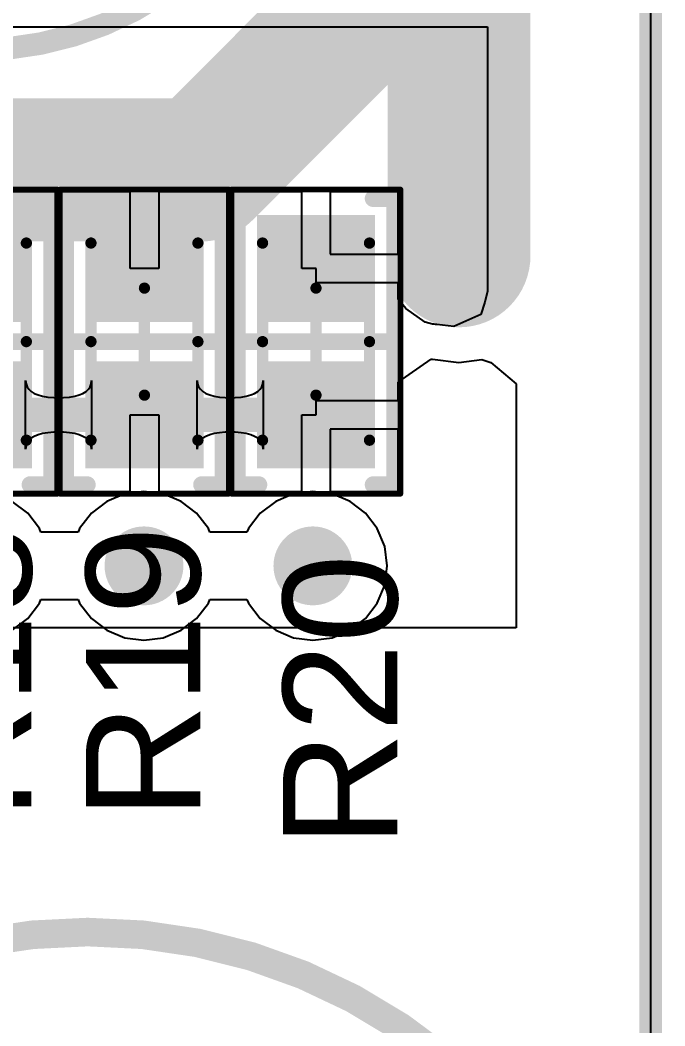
# Model space of a CAD drawing. Header units: inches. Extents: x -0.01 to 3.94, y -0.06 to 4.68.
# Drawn here: x 3.7165 to 3.942, y 0.3609 to 0.7123 of the extents above; entities that cross this region are included whole.
import ezdxf

# ---------------------------------------------------------------- set-up
doc = ezdxf.new("R2010")
doc.units = ezdxf.units.IN
doc.header["$MEASUREMENT"] = 0
for name, color, linetype in [('Board outline', 6, 'Continuous'), ('Bottom Layer', 5, 'Continuous'), ('Bottom Solder', 6, 'Continuous'), ('Int1 -GND)', 16, 'Continuous'), ('Int2 -PWR)', 76, 'Continuous'), ('Multi-Layer', 9, 'Continuous'), ('Pad Holes', 156, 'Continuous'), ('PCBD Notes', 76, 'Continuous'), ('Top 3D Body', 56, 'Continuous'), ('Top Courtyard', 56, 'Continuous'), ('Top Layer', 1, 'Continuous'), ('Top Overlay', 2, 'Continuous'), ('Top Paste', 8, 'Continuous'), ('Top Solder', 216, 'Continuous'), ('Via Holes', 16, 'Continuous')]:
    doc.layers.add(name, color=color, linetype=linetype)
doc.styles.add('Arial', font='', dxfattribs={"height": 0.2})
doc.styles.get('Arial').set_extended_font_data('Arial')

# ---------------------------------------------------------------- blocks, each defined once
blk = doc.blocks.new('RES_0603_1608_421')
at = {"layer": 'Top Layer'}
for points in [[(-0.04232, -0.0187), (-0.04232, 0.0187), (-0.00886, 0.0187), (-0.00886, -0.0187)], [(0.00886, -0.0187), (0.00886, 0.0187), (0.04232, 0.0187), (0.04232, -0.0187)]]:
    blk.add_hatch(color=1, dxfattribs=at).paths.add_polyline_path(points)
at = {"layer": 'Top Paste'}
for points in [[(-0.04232, -0.0187), (-0.04232, 0.0187), (-0.00886, 0.0187), (-0.00886, -0.0187)], [(0.00886, -0.0187), (0.00886, 0.0187), (0.04232, 0.0187), (0.04232, -0.0187)]]:
    blk.add_hatch(color=8, dxfattribs=at).paths.add_polyline_path(points)
at = {"layer": 'Top Solder'}
for points in [[(-0.04429, -0.02067), (-0.04429, 0.02067), (-0.00689, 0.02067), (-0.00689, -0.02067)], [(0.00689, -0.02067), (0.00689, 0.02067), (0.04429, 0.02067), (0.04429, -0.02067)]]:
    blk.add_hatch(color=216, dxfattribs=at).paths.add_polyline_path(points)
at = {"layer": 'Top 3D Body'}
for points in [[(-0.03445, 0.0187, 0.00394, 0.00394, 0), (0.03445, 0.0187, 0.00394, 0.00394, 0)], [(-0.03445, 0.0187, 0.00394, 0.00394, 0), (-0.03445, -0.0187, 0.00394, 0.00394, 0)], [(0.03445, 0.0187, 0.00394, 0.00394, 0), (0.03445, -0.0187, 0.00394, 0.00394, 0)], [(-0.03445, -0.0187, 0.00394, 0.00394, 0), (0.03445, -0.0187, 0.00394, 0.00394, 0)]]:
    blk.add_lwpolyline(points, format="xyseb", dxfattribs=at)
for points in [[(-0.03543, 0.0187, 0.00197, 0.00197, 1), (-0.03346, 0.0187, 0.00197, 0.00197, 1)], [(-0.03543, 0.0187, 0.00197, 0.00197, 1), (-0.03346, 0.0187, 0.00197, 0.00197, 1)], [(0.03346, 0.0187, 0.00197, 0.00197, 1), (0.03543, 0.0187, 0.00197, 0.00197, 1)], [(0.03346, 0.0187, 0.00197, 0.00197, 1), (0.03543, 0.0187, 0.00197, 0.00197, 1)], [(-0.03543, -0.0187, 0.00197, 0.00197, 1), (-0.03346, -0.0187, 0.00197, 0.00197, 1)], [(-0.03543, -0.0187, 0.00197, 0.00197, 1), (-0.03346, -0.0187, 0.00197, 0.00197, 1)], [(0.03346, -0.0187, 0.00197, 0.00197, 1), (0.03543, -0.0187, 0.00197, 0.00197, 1)], [(0.03346, -0.0187, 0.00197, 0.00197, 1), (0.03543, -0.0187, 0.00197, 0.00197, 1)]]:
    blk.add_lwpolyline(points, format="xyseb", close=True, dxfattribs=at)
at = {"layer": 'Top Courtyard'}
for points in [[(-0.05315, 0.02953, 0.00197, 0.00197, 0), (0.05315, 0.02953, 0.00197, 0.00197, 0)], [(-0.05315, 0.02953, 0.00197, 0.00197, 0), (-0.05315, -0.02953, 0.00197, 0.00197, 0)], [(0.05315, 0.02953, 0.00197, 0.00197, 0), (0.05315, -0.02953, 0.00197, 0.00197, 0)], [(0, 0.0187, 0.00394, 0.00394, 0), (0, -0.0187, 0.00394, 0.00394, 0)], [(-0.0187, 0, 0.00394, 0.00394, 0), (0.0187, 0, 0.00394, 0.00394, 0)], [(-0.05315, -0.02953, 0.00197, 0.00197, 0), (0.05315, -0.02953, 0.00197, 0.00197, 0)]]:
    blk.add_lwpolyline(points, format="xyseb", dxfattribs=at)
for points in [[(-0.05364, 0.02953, 0.000984, 0.000984, 1), (-0.05266, 0.02953, 0.000984, 0.000984, 1)], [(-0.05364, 0.02953, 0.000984, 0.000984, 1), (-0.05266, 0.02953, 0.000984, 0.000984, 1)], [(0.05266, 0.02953, 0.000984, 0.000984, 1), (0.05364, 0.02953, 0.000984, 0.000984, 1)], [(0.05266, 0.02953, 0.000984, 0.000984, 1), (0.05364, 0.02953, 0.000984, 0.000984, 1)], [(-0.00098, 0.0187, 0.00197, 0.00197, 1), (0.00098, 0.0187, 0.00197, 0.00197, 1)], [(-0.01969, 0, 0.00197, 0.00197, 1), (-0.01772, 0, 0.00197, 0.00197, 1)], [(0.01772, 0, 0.00197, 0.00197, 1), (0.01968, 0, 0.00197, 0.00197, 1)], [(-0.00098, -0.0187, 0.00197, 0.00197, 1), (0.00098, -0.0187, 0.00197, 0.00197, 1)], [(-0.05364, -0.02953, 0.000984, 0.000984, 1), (-0.05266, -0.02953, 0.000984, 0.000984, 1)], [(-0.05364, -0.02953, 0.000984, 0.000984, 1), (-0.05266, -0.02953, 0.000984, 0.000984, 1)], [(0.05266, -0.02953, 0.000984, 0.000984, 1), (0.05364, -0.02953, 0.000984, 0.000984, 1)], [(0.05266, -0.02953, 0.000984, 0.000984, 1), (0.05364, -0.02953, 0.000984, 0.000984, 1)]]:
    blk.add_lwpolyline(points, format="xyseb", close=True, dxfattribs=at)
at = {"layer": 'Top Overlay'}
for points in [[(-0.05, 0.02756, 0.00591, 0.00591, 0), (0.05, 0.02756, 0.00591, 0.00591, 0)], [(-0.05, 0.02756, 0.00591, 0.00591, 0), (-0.05, 0.02, 0.00591, 0.00591, 0)], [(0, 0.02756, 0.00591, 0.00591, 0), (0, -0.02756, 0.00591, 0.00591, 0)], [(0.05, 0.02756, 0.00591, 0.00591, 0), (0.05, 0.02, 0.00591, 0.00591, 0)], [(-0.05, -0.02, 0.00591, 0.00591, 0), (-0.05, -0.02756, 0.00591, 0.00591, 0)], [(0.05, -0.02, 0.00591, 0.00591, 0), (0.05, -0.02756, 0.00591, 0.00591, 0)], [(-0.05, -0.02756, 0.00591, 0.00591, 0), (0.05, -0.02756, 0.00591, 0.00591, 0)]]:
    blk.add_lwpolyline(points, format="xyseb", dxfattribs=at)
for points in [[(-0.05148, 0.02756, 0.00295, 0.00295, 1), (-0.04852, 0.02756, 0.00295, 0.00295, 1)], [(-0.05148, 0.02756, 0.00295, 0.00295, 1), (-0.04852, 0.02756, 0.00295, 0.00295, 1)], [(-0.00148, 0.02756, 0.00295, 0.00295, 1), (0.00148, 0.02756, 0.00295, 0.00295, 1)], [(0.04852, 0.02756, 0.00295, 0.00295, 1), (0.05148, 0.02756, 0.00295, 0.00295, 1)], [(0.04852, 0.02756, 0.00295, 0.00295, 1), (0.05148, 0.02756, 0.00295, 0.00295, 1)], [(-0.05148, 0.02, 0.00295, 0.00295, 1), (-0.04852, 0.02, 0.00295, 0.00295, 1)], [(0.04852, 0.02, 0.00295, 0.00295, 1), (0.05148, 0.02, 0.00295, 0.00295, 1)], [(-0.05148, -0.02, 0.00295, 0.00295, 1), (-0.04852, -0.02, 0.00295, 0.00295, 1)], [(0.04852, -0.02, 0.00295, 0.00295, 1), (0.05148, -0.02, 0.00295, 0.00295, 1)], [(-0.05148, -0.02756, 0.00295, 0.00295, 1), (-0.04852, -0.02756, 0.00295, 0.00295, 1)], [(-0.05148, -0.02756, 0.00295, 0.00295, 1), (-0.04852, -0.02756, 0.00295, 0.00295, 1)], [(-0.00148, -0.02756, 0.00295, 0.00295, 1), (0.00148, -0.02756, 0.00295, 0.00295, 1)], [(0.04852, -0.02756, 0.00295, 0.00295, 1), (0.05148, -0.02756, 0.00295, 0.00295, 1)], [(0.04852, -0.02756, 0.00295, 0.00295, 1), (0.05148, -0.02756, 0.00295, 0.00295, 1)]]:
    blk.add_lwpolyline(points, format="xyseb", close=True, dxfattribs=at)
blk = doc.blocks.new('RES_0603_1608_422')
at = {"layer": 'Top Layer'}
for points in [[(-0.04232, -0.0187), (-0.04232, 0.0187), (-0.00886, 0.0187), (-0.00886, -0.0187)], [(0.00886, -0.0187), (0.00886, 0.0187), (0.04232, 0.0187), (0.04232, -0.0187)]]:
    blk.add_hatch(color=1, dxfattribs=at).paths.add_polyline_path(points)
at = {"layer": 'Top Paste'}
for points in [[(-0.04232, -0.0187), (-0.04232, 0.0187), (-0.00886, 0.0187), (-0.00886, -0.0187)], [(0.00886, -0.0187), (0.00886, 0.0187), (0.04232, 0.0187), (0.04232, -0.0187)]]:
    blk.add_hatch(color=8, dxfattribs=at).paths.add_polyline_path(points)
at = {"layer": 'Top Solder'}
for points in [[(-0.04429, -0.02067), (-0.04429, 0.02067), (-0.00689, 0.02067), (-0.00689, -0.02067)], [(0.00689, -0.02067), (0.00689, 0.02067), (0.04429, 0.02067), (0.04429, -0.02067)]]:
    blk.add_hatch(color=216, dxfattribs=at).paths.add_polyline_path(points)
at = {"layer": 'Top 3D Body'}
for points in [[(-0.03445, 0.0187, 0.00394, 0.00394, 0), (0.03445, 0.0187, 0.00394, 0.00394, 0)], [(-0.03445, 0.0187, 0.00394, 0.00394, 0), (-0.03445, -0.0187, 0.00394, 0.00394, 0)], [(0.03445, 0.0187, 0.00394, 0.00394, 0), (0.03445, -0.0187, 0.00394, 0.00394, 0)], [(-0.03445, -0.0187, 0.00394, 0.00394, 0), (0.03445, -0.0187, 0.00394, 0.00394, 0)]]:
    blk.add_lwpolyline(points, format="xyseb", dxfattribs=at)
for points in [[(-0.03543, 0.0187, 0.00197, 0.00197, 1), (-0.03346, 0.0187, 0.00197, 0.00197, 1)], [(-0.03543, 0.0187, 0.00197, 0.00197, 1), (-0.03346, 0.0187, 0.00197, 0.00197, 1)], [(0.03346, 0.0187, 0.00197, 0.00197, 1), (0.03543, 0.0187, 0.00197, 0.00197, 1)], [(0.03346, 0.0187, 0.00197, 0.00197, 1), (0.03543, 0.0187, 0.00197, 0.00197, 1)], [(-0.03543, -0.0187, 0.00197, 0.00197, 1), (-0.03346, -0.0187, 0.00197, 0.00197, 1)], [(-0.03543, -0.0187, 0.00197, 0.00197, 1), (-0.03346, -0.0187, 0.00197, 0.00197, 1)], [(0.03346, -0.0187, 0.00197, 0.00197, 1), (0.03543, -0.0187, 0.00197, 0.00197, 1)], [(0.03346, -0.0187, 0.00197, 0.00197, 1), (0.03543, -0.0187, 0.00197, 0.00197, 1)]]:
    blk.add_lwpolyline(points, format="xyseb", close=True, dxfattribs=at)
at = {"layer": 'Top Courtyard'}
for points in [[(-0.05315, 0.02953, 0.00197, 0.00197, 0), (0.05315, 0.02953, 0.00197, 0.00197, 0)], [(-0.05315, 0.02953, 0.00197, 0.00197, 0), (-0.05315, -0.02953, 0.00197, 0.00197, 0)], [(0.05315, 0.02953, 0.00197, 0.00197, 0), (0.05315, -0.02953, 0.00197, 0.00197, 0)], [(0, 0.0187, 0.00394, 0.00394, 0), (0, -0.0187, 0.00394, 0.00394, 0)], [(-0.0187, 0, 0.00394, 0.00394, 0), (0.0187, 0, 0.00394, 0.00394, 0)], [(-0.05315, -0.02953, 0.00197, 0.00197, 0), (0.05315, -0.02953, 0.00197, 0.00197, 0)]]:
    blk.add_lwpolyline(points, format="xyseb", dxfattribs=at)
for points in [[(-0.05364, 0.02953, 0.000984, 0.000984, 1), (-0.05266, 0.02953, 0.000984, 0.000984, 1)], [(-0.05364, 0.02953, 0.000984, 0.000984, 1), (-0.05266, 0.02953, 0.000984, 0.000984, 1)], [(0.05266, 0.02953, 0.000984, 0.000984, 1), (0.05364, 0.02953, 0.000984, 0.000984, 1)], [(0.05266, 0.02953, 0.000984, 0.000984, 1), (0.05364, 0.02953, 0.000984, 0.000984, 1)], [(-0.00098, 0.0187, 0.00197, 0.00197, 1), (0.00098, 0.0187, 0.00197, 0.00197, 1)], [(-0.01969, 0, 0.00197, 0.00197, 1), (-0.01772, 0, 0.00197, 0.00197, 1)], [(0.01772, 0, 0.00197, 0.00197, 1), (0.01968, 0, 0.00197, 0.00197, 1)], [(-0.00098, -0.0187, 0.00197, 0.00197, 1), (0.00098, -0.0187, 0.00197, 0.00197, 1)], [(-0.05364, -0.02953, 0.000984, 0.000984, 1), (-0.05266, -0.02953, 0.000984, 0.000984, 1)], [(-0.05364, -0.02953, 0.000984, 0.000984, 1), (-0.05266, -0.02953, 0.000984, 0.000984, 1)], [(0.05266, -0.02953, 0.000984, 0.000984, 1), (0.05364, -0.02953, 0.000984, 0.000984, 1)], [(0.05266, -0.02953, 0.000984, 0.000984, 1), (0.05364, -0.02953, 0.000984, 0.000984, 1)]]:
    blk.add_lwpolyline(points, format="xyseb", close=True, dxfattribs=at)
at = {"layer": 'Top Overlay'}
for points in [[(-0.05, 0.02756, 0.00591, 0.00591, 0), (0.05, 0.02756, 0.00591, 0.00591, 0)], [(-0.05, 0.02756, 0.00591, 0.00591, 0), (-0.05, 0.02, 0.00591, 0.00591, 0)], [(0, 0.02756, 0.00591, 0.00591, 0), (0, -0.02756, 0.00591, 0.00591, 0)], [(0.05, 0.02756, 0.00591, 0.00591, 0), (0.05, 0.02, 0.00591, 0.00591, 0)], [(-0.05, -0.02, 0.00591, 0.00591, 0), (-0.05, -0.02756, 0.00591, 0.00591, 0)], [(0.05, -0.02, 0.00591, 0.00591, 0), (0.05, -0.02756, 0.00591, 0.00591, 0)], [(-0.05, -0.02756, 0.00591, 0.00591, 0), (0.05, -0.02756, 0.00591, 0.00591, 0)]]:
    blk.add_lwpolyline(points, format="xyseb", dxfattribs=at)
for points in [[(-0.05148, 0.02756, 0.00295, 0.00295, 1), (-0.04852, 0.02756, 0.00295, 0.00295, 1)], [(-0.05148, 0.02756, 0.00295, 0.00295, 1), (-0.04852, 0.02756, 0.00295, 0.00295, 1)], [(-0.00148, 0.02756, 0.00295, 0.00295, 1), (0.00148, 0.02756, 0.00295, 0.00295, 1)], [(0.04852, 0.02756, 0.00295, 0.00295, 1), (0.05148, 0.02756, 0.00295, 0.00295, 1)], [(0.04852, 0.02756, 0.00295, 0.00295, 1), (0.05148, 0.02756, 0.00295, 0.00295, 1)], [(-0.05148, 0.02, 0.00295, 0.00295, 1), (-0.04852, 0.02, 0.00295, 0.00295, 1)], [(0.04852, 0.02, 0.00295, 0.00295, 1), (0.05148, 0.02, 0.00295, 0.00295, 1)], [(-0.05148, -0.02, 0.00295, 0.00295, 1), (-0.04852, -0.02, 0.00295, 0.00295, 1)], [(0.04852, -0.02, 0.00295, 0.00295, 1), (0.05148, -0.02, 0.00295, 0.00295, 1)], [(-0.05148, -0.02756, 0.00295, 0.00295, 1), (-0.04852, -0.02756, 0.00295, 0.00295, 1)], [(-0.05148, -0.02756, 0.00295, 0.00295, 1), (-0.04852, -0.02756, 0.00295, 0.00295, 1)], [(-0.00148, -0.02756, 0.00295, 0.00295, 1), (0.00148, -0.02756, 0.00295, 0.00295, 1)], [(0.04852, -0.02756, 0.00295, 0.00295, 1), (0.05148, -0.02756, 0.00295, 0.00295, 1)], [(0.04852, -0.02756, 0.00295, 0.00295, 1), (0.05148, -0.02756, 0.00295, 0.00295, 1)]]:
    blk.add_lwpolyline(points, format="xyseb", close=True, dxfattribs=at)
blk = doc.blocks.new('RES_0603_1608_423')
at = {"layer": 'Top Layer'}
for points in [[(-0.04232, -0.0187), (-0.04232, 0.0187), (-0.00886, 0.0187), (-0.00886, -0.0187)], [(0.00886, -0.0187), (0.00886, 0.0187), (0.04232, 0.0187), (0.04232, -0.0187)]]:
    blk.add_hatch(color=1, dxfattribs=at).paths.add_polyline_path(points)
at = {"layer": 'Top Paste'}
for points in [[(-0.04232, -0.0187), (-0.04232, 0.0187), (-0.00886, 0.0187), (-0.00886, -0.0187)], [(0.00886, -0.0187), (0.00886, 0.0187), (0.04232, 0.0187), (0.04232, -0.0187)]]:
    blk.add_hatch(color=8, dxfattribs=at).paths.add_polyline_path(points)
at = {"layer": 'Top Solder'}
for points in [[(-0.04429, -0.02067), (-0.04429, 0.02067), (-0.00689, 0.02067), (-0.00689, -0.02067)], [(0.00689, -0.02067), (0.00689, 0.02067), (0.04429, 0.02067), (0.04429, -0.02067)]]:
    blk.add_hatch(color=216, dxfattribs=at).paths.add_polyline_path(points)
at = {"layer": 'Top 3D Body'}
for points in [[(-0.03445, 0.0187, 0.00394, 0.00394, 0), (0.03445, 0.0187, 0.00394, 0.00394, 0)], [(-0.03445, 0.0187, 0.00394, 0.00394, 0), (-0.03445, -0.0187, 0.00394, 0.00394, 0)], [(0.03445, 0.0187, 0.00394, 0.00394, 0), (0.03445, -0.0187, 0.00394, 0.00394, 0)], [(-0.03445, -0.0187, 0.00394, 0.00394, 0), (0.03445, -0.0187, 0.00394, 0.00394, 0)]]:
    blk.add_lwpolyline(points, format="xyseb", dxfattribs=at)
for points in [[(-0.03543, 0.0187, 0.00197, 0.00197, 1), (-0.03346, 0.0187, 0.00197, 0.00197, 1)], [(-0.03543, 0.0187, 0.00197, 0.00197, 1), (-0.03346, 0.0187, 0.00197, 0.00197, 1)], [(0.03346, 0.0187, 0.00197, 0.00197, 1), (0.03543, 0.0187, 0.00197, 0.00197, 1)], [(0.03346, 0.0187, 0.00197, 0.00197, 1), (0.03543, 0.0187, 0.00197, 0.00197, 1)], [(-0.03543, -0.0187, 0.00197, 0.00197, 1), (-0.03346, -0.0187, 0.00197, 0.00197, 1)], [(-0.03543, -0.0187, 0.00197, 0.00197, 1), (-0.03346, -0.0187, 0.00197, 0.00197, 1)], [(0.03346, -0.0187, 0.00197, 0.00197, 1), (0.03543, -0.0187, 0.00197, 0.00197, 1)], [(0.03346, -0.0187, 0.00197, 0.00197, 1), (0.03543, -0.0187, 0.00197, 0.00197, 1)]]:
    blk.add_lwpolyline(points, format="xyseb", close=True, dxfattribs=at)
at = {"layer": 'Top Courtyard'}
for points in [[(-0.05315, 0.02953, 0.00197, 0.00197, 0), (0.05315, 0.02953, 0.00197, 0.00197, 0)], [(-0.05315, 0.02953, 0.00197, 0.00197, 0), (-0.05315, -0.02953, 0.00197, 0.00197, 0)], [(0.05315, 0.02953, 0.00197, 0.00197, 0), (0.05315, -0.02953, 0.00197, 0.00197, 0)], [(0, 0.0187, 0.00394, 0.00394, 0), (0, -0.0187, 0.00394, 0.00394, 0)], [(-0.0187, 0, 0.00394, 0.00394, 0), (0.0187, 0, 0.00394, 0.00394, 0)], [(-0.05315, -0.02953, 0.00197, 0.00197, 0), (0.05315, -0.02953, 0.00197, 0.00197, 0)]]:
    blk.add_lwpolyline(points, format="xyseb", dxfattribs=at)
for points in [[(-0.05364, 0.02953, 0.000984, 0.000984, 1), (-0.05266, 0.02953, 0.000984, 0.000984, 1)], [(-0.05364, 0.02953, 0.000984, 0.000984, 1), (-0.05266, 0.02953, 0.000984, 0.000984, 1)], [(0.05266, 0.02953, 0.000984, 0.000984, 1), (0.05364, 0.02953, 0.000984, 0.000984, 1)], [(0.05266, 0.02953, 0.000984, 0.000984, 1), (0.05364, 0.02953, 0.000984, 0.000984, 1)], [(-0.00098, 0.0187, 0.00197, 0.00197, 1), (0.00098, 0.0187, 0.00197, 0.00197, 1)], [(-0.01969, 0, 0.00197, 0.00197, 1), (-0.01772, 0, 0.00197, 0.00197, 1)], [(0.01772, 0, 0.00197, 0.00197, 1), (0.01968, 0, 0.00197, 0.00197, 1)], [(-0.00098, -0.0187, 0.00197, 0.00197, 1), (0.00098, -0.0187, 0.00197, 0.00197, 1)], [(-0.05364, -0.02953, 0.000984, 0.000984, 1), (-0.05266, -0.02953, 0.000984, 0.000984, 1)], [(-0.05364, -0.02953, 0.000984, 0.000984, 1), (-0.05266, -0.02953, 0.000984, 0.000984, 1)], [(0.05266, -0.02953, 0.000984, 0.000984, 1), (0.05364, -0.02953, 0.000984, 0.000984, 1)], [(0.05266, -0.02953, 0.000984, 0.000984, 1), (0.05364, -0.02953, 0.000984, 0.000984, 1)]]:
    blk.add_lwpolyline(points, format="xyseb", close=True, dxfattribs=at)
at = {"layer": 'Top Overlay'}
for points in [[(-0.05, 0.02756, 0.00591, 0.00591, 0), (0.05, 0.02756, 0.00591, 0.00591, 0)], [(-0.05, 0.02756, 0.00591, 0.00591, 0), (-0.05, 0.02, 0.00591, 0.00591, 0)], [(0, 0.02756, 0.00591, 0.00591, 0), (0, -0.02756, 0.00591, 0.00591, 0)], [(0.05, 0.02756, 0.00591, 0.00591, 0), (0.05, 0.02, 0.00591, 0.00591, 0)], [(-0.05, -0.02, 0.00591, 0.00591, 0), (-0.05, -0.02756, 0.00591, 0.00591, 0)], [(0.05, -0.02, 0.00591, 0.00591, 0), (0.05, -0.02756, 0.00591, 0.00591, 0)], [(-0.05, -0.02756, 0.00591, 0.00591, 0), (0.05, -0.02756, 0.00591, 0.00591, 0)]]:
    blk.add_lwpolyline(points, format="xyseb", dxfattribs=at)
for points in [[(-0.05148, 0.02756, 0.00295, 0.00295, 1), (-0.04852, 0.02756, 0.00295, 0.00295, 1)], [(-0.05148, 0.02756, 0.00295, 0.00295, 1), (-0.04852, 0.02756, 0.00295, 0.00295, 1)], [(-0.00148, 0.02756, 0.00295, 0.00295, 1), (0.00148, 0.02756, 0.00295, 0.00295, 1)], [(0.04852, 0.02756, 0.00295, 0.00295, 1), (0.05148, 0.02756, 0.00295, 0.00295, 1)], [(0.04852, 0.02756, 0.00295, 0.00295, 1), (0.05148, 0.02756, 0.00295, 0.00295, 1)], [(-0.05148, 0.02, 0.00295, 0.00295, 1), (-0.04852, 0.02, 0.00295, 0.00295, 1)], [(0.04852, 0.02, 0.00295, 0.00295, 1), (0.05148, 0.02, 0.00295, 0.00295, 1)], [(-0.05148, -0.02, 0.00295, 0.00295, 1), (-0.04852, -0.02, 0.00295, 0.00295, 1)], [(0.04852, -0.02, 0.00295, 0.00295, 1), (0.05148, -0.02, 0.00295, 0.00295, 1)], [(-0.05148, -0.02756, 0.00295, 0.00295, 1), (-0.04852, -0.02756, 0.00295, 0.00295, 1)], [(-0.05148, -0.02756, 0.00295, 0.00295, 1), (-0.04852, -0.02756, 0.00295, 0.00295, 1)], [(-0.00148, -0.02756, 0.00295, 0.00295, 1), (0.00148, -0.02756, 0.00295, 0.00295, 1)], [(0.04852, -0.02756, 0.00295, 0.00295, 1), (0.05148, -0.02756, 0.00295, 0.00295, 1)], [(0.04852, -0.02756, 0.00295, 0.00295, 1), (0.05148, -0.02756, 0.00295, 0.00295, 1)]]:
    blk.add_lwpolyline(points, format="xyseb", close=True, dxfattribs=at)
blk = doc.blocks.new('FIDUCIAL_IPC_7351A_566')
at = {"layer": 'PCBD Notes'}
blk.add_lwpolyline([(0.19685, 0, 0.01, 0.01, 1), (-0.19685, 0, 0.01, 0.01, 1)], format="xyseb", close=True, dxfattribs=at)
blk = doc.blocks.new('3924B366_8672_45E9_B0BE_62DACC24E783_627')
at = {"layer": 'Bottom Layer'}
blk.add_hatch(color=5, dxfattribs=at).paths.add_polyline_path([(-0.03346, 0.03346), (0.03346, 0.03346), (0.03346, -0.03346), (-0.03346, -0.03346)])
h = blk.add_hatch(color=5, dxfattribs=at)
edge = h.paths.add_edge_path()
edge.add_arc((0.09843, 0), 0.03346, 0, 360)
at = {"layer": 'Bottom Solder'}
blk.add_hatch(color=6, dxfattribs=at).paths.add_polyline_path([(-0.03543, 0.03543), (0.03543, 0.03543), (0.03543, -0.03543), (-0.03543, -0.03543)])
h = blk.add_hatch(color=6, dxfattribs=at)
edge = h.paths.add_edge_path()
edge.add_arc((0.09843, 0), 0.03543, 0, 360)
at = {"layer": 'Int1 -GND)'}
blk.add_hatch(color=7, dxfattribs=at).paths.add_polyline_path([(-0.03346, 0.03346), (0.03346, 0.03346), (0.03346, -0.03346), (-0.03346, -0.03346)])
h = blk.add_hatch(color=7, dxfattribs=at)
edge = h.paths.add_edge_path()
edge.add_arc((0.09843, 0), 0.03346, 0, 360)
at = {"layer": 'Int2 -PWR)'}
blk.add_hatch(color=7, dxfattribs=at).paths.add_polyline_path([(-0.03346, 0.03346), (0.03346, 0.03346), (0.03346, -0.03346), (-0.03346, -0.03346)])
h = blk.add_hatch(color=7, dxfattribs=at)
edge = h.paths.add_edge_path()
edge.add_arc((0.09843, 0), 0.03346, 0, 360)
at = {"layer": 'Multi-Layer'}
blk.add_hatch(color=9, dxfattribs=at).paths.add_polyline_path([(-0.03346, 0.03346), (0.03346, 0.03346), (0.03346, -0.03346), (-0.03346, -0.03346)])
h = blk.add_hatch(color=9, dxfattribs=at)
edge = h.paths.add_edge_path()
edge.add_arc((0.09843, 0), 0.03346, 0, 360)
at = {"layer": 'Pad Holes'}
h = blk.add_hatch(color=7, dxfattribs=at)
edge = h.paths.add_edge_path()
edge.add_arc((0, 0), 0.01673, 0, 360)
h = blk.add_hatch(color=7, dxfattribs=at)
edge = h.paths.add_edge_path()
edge.add_arc((0.09843, 0), 0.01673, 0, 360)
at = {"layer": 'Top Layer'}
blk.add_hatch(color=1, dxfattribs=at).paths.add_polyline_path([(-0.03346, 0.03346), (0.03346, 0.03346), (0.03346, -0.03346), (-0.03346, -0.03346)])
h = blk.add_hatch(color=1, dxfattribs=at)
edge = h.paths.add_edge_path()
edge.add_arc((0.09843, 0), 0.03346, 0, 360)
at = {"layer": 'Top Solder'}
blk.add_hatch(color=216, dxfattribs=at).paths.add_polyline_path([(-0.03543, 0.03543), (0.03543, 0.03543), (0.03543, -0.03543), (-0.03543, -0.03543)])
h = blk.add_hatch(color=216, dxfattribs=at)
edge = h.paths.add_edge_path()
edge.add_arc((0.09843, 0), 0.03543, 0, 360)
at = {"layer": 'Top Overlay'}
for points in [[(0.16732, 0, 0.00787, 0.00787, 1), (-0.0689, 0, 0.00787, 0.00787, 1)], [(-0.10531, 0.02, 0.00394, 0.00394, 1), (-0.10138, 0.02, 0.00394, 0.00394, 1)], [(-0.12531, 0, 0.00394, 0.00394, 1), (-0.12138, 0, 0.00394, 0.00394, 1)], [(-0.08531, 0, 0.00394, 0.00394, 1), (-0.08138, 0, 0.00394, 0.00394, 1)], [(-0.07087, 0, 0.00394, 0.00394, 1), (-0.06693, 0, 0.00394, 0.00394, 1)], [(0.16535, 0, 0.00394, 0.00394, 1), (0.16929, 0, 0.00394, 0.00394, 1)], [(-0.10531, -0.02, 0.00394, 0.00394, 1), (-0.10138, -0.02, 0.00394, 0.00394, 1)]]:
    blk.add_lwpolyline(points, format="xyseb", close=True, dxfattribs=at)
for points in [[(-0.10335, -0.02, 0.00787, 0.00787, 0), (-0.10335, 0.02, 0.00787, 0.00787, 0)], [(-0.12335, 0, 0.00787, 0.00787, 0), (-0.08335, 0, 0.00787, 0.00787, 0)]]:
    blk.add_lwpolyline(points, format="xyseb", dxfattribs=at)

msp = doc.modelspace()

# ---------------------------------------------------------------- hatches: boundary and pattern name
at = {"layer": 'Bottom Layer'}
h = msp.add_hatch(color=5, dxfattribs=at)
edge = h.paths.add_edge_path()
edge.add_arc((3.75984, 0.52165), 0.01378, 0, 360)
h = msp.add_hatch(color=5, dxfattribs=at)
edge = h.paths.add_edge_path()
edge.add_arc((3.8189, 0.52165), 0.01378, 0, 360)
at = {"layer": 'Int1 -GND)'}
h = msp.add_hatch(color=7, dxfattribs=at)
edge = h.paths.add_edge_path()
edge.add_arc((3.75984, 0.52165), 0.01378, 0, 360)
h = msp.add_hatch(color=7, dxfattribs=at)
edge = h.paths.add_edge_path()
edge.add_arc((3.8189, 0.52165), 0.01378, 0, 360)
at = {"layer": 'Int2 -PWR)'}
h = msp.add_hatch(color=7, dxfattribs=at)
edge = h.paths.add_edge_path()
edge.add_arc((3.75984, 0.52165), 0.01378, 0, 360)
h = msp.add_hatch(color=7, dxfattribs=at)
edge = h.paths.add_edge_path()
edge.add_arc((3.8189, 0.52165), 0.01378, 0, 360)
at = {"layer": 'Top Layer'}
h = msp.add_hatch(color=1, dxfattribs=at)
edge = h.paths.add_edge_path()
edge.add_arc((3.75984, 0.52165), 0.01378, 0, 360)
h = msp.add_hatch(color=1, dxfattribs=at)
edge = h.paths.add_edge_path()
edge.add_arc((3.8189, 0.52165), 0.01378, 0, 360)
at = {"layer": 'Via Holes'}
h = msp.add_hatch(color=7, dxfattribs=at)
edge = h.paths.add_edge_path()
edge.add_arc((3.75984, 0.52165), 0.00689, 0, 360)
h = msp.add_hatch(color=7, dxfattribs=at)
edge = h.paths.add_edge_path()
edge.add_arc((3.8189, 0.52165), 0.00689, 0, 360)

# ---------------------------------------------------------------- linework, layer by layer
at = {"layer": 'Board outline'}
msp.add_lwpolyline([(3.93701, 0, 0.00787, 0.00787, 0), (3.93701, 4.62598, 0.00787, 0.00787, 0)], format="xyseb", dxfattribs=at)
at = {"layer": 'Bottom Layer'}
for points in [[(3.78, 0.66, 0.05, 0.05, 0), (3.87, 0.75, 0.05, 0.05, 0)], [(3.34, 0.66, 0.05, 0.05, 0), (3.78, 0.66, 0.05, 0.05, 0)]]:
    msp.add_lwpolyline(points, format="xyseb", dxfattribs=at)
msp.add_lwpolyline([(3.7675, 0.66, 0.025, 0.025, 1), (3.7925, 0.66, 0.025, 0.025, 1)], format="xyseb", close=True, dxfattribs=at)
msp.add_lwpolyline([(3.7675, 0.66, 0.025, 0.025, 1), (3.7925, 0.66, 0.025, 0.025, 1)], format="xyseb", close=True, dxfattribs=at)
at = {"layer": 'Int1 -GND)'}
msp.add_line((3.93701, 4.62598), (3.93701, 0), dxfattribs=at)
at = {"layer": 'Int2 -PWR)'}
for p, q in [((3.93701, 4.62598), (3.93701, 0)), ((3.75311, 0.54677), (3.74684, 0.54417)), ((3.75984, 0.54766), (3.75311, 0.54677)), ((3.76657, 0.54677), (3.75984, 0.54766)), ((3.77284, 0.54417), (3.76657, 0.54677)), ((3.81217, 0.54677), (3.8059, 0.54417)), ((3.8189, 0.54766), (3.81217, 0.54677)), ((3.82563, 0.54677), (3.8189, 0.54766)), ((3.8319, 0.54417), (3.82563, 0.54677)), ((3.71917, 0.54004), (3.71379, 0.54417)), ((3.74684, 0.54417), (3.74146, 0.54004)), ((3.77823, 0.54004), (3.77284, 0.54417)), ((3.8059, 0.54417), (3.80051, 0.54004)), ((3.83728, 0.54004), (3.8319, 0.54417)), ((3.72331, 0.53465), (3.71917, 0.54004)), ((3.74146, 0.54004), (3.73732, 0.53465)), ((3.78236, 0.53465), (3.77823, 0.54004)), ((3.80051, 0.54004), (3.79638, 0.53465)), ((3.84142, 0.53465), (3.83728, 0.54004)), ((3.72382, 0.53341), (3.72331, 0.53465)), ((3.73732, 0.53465), (3.73681, 0.53341)), ((3.78288, 0.53341), (3.78236, 0.53465)), ((3.79638, 0.53465), (3.79586, 0.53341)), ((3.84401, 0.52838), (3.84142, 0.53465)), ((3.73681, 0.53341), (3.72382, 0.53341)), ((3.79586, 0.53341), (3.78288, 0.53341)), ((3.8449, 0.52165), (3.84401, 0.52838)), ((3.84401, 0.51492), (3.8449, 0.52165)), ((3.84142, 0.50865), (3.84401, 0.51492)), ((3.72331, 0.50865), (3.72382, 0.5099)), ((3.72382, 0.5099), (3.73681, 0.5099)), ((3.73681, 0.5099), (3.73732, 0.50865)), ((3.78236, 0.50865), (3.78288, 0.5099)), ((3.78288, 0.5099), (3.79586, 0.5099)), ((3.79586, 0.5099), (3.79638, 0.50865)), ((3.71917, 0.50327), (3.72331, 0.50865)), ((3.73732, 0.50865), (3.74146, 0.50327)), ((3.77823, 0.50327), (3.78236, 0.50865)), ((3.79638, 0.50865), (3.80051, 0.50327)), ((3.83728, 0.50327), (3.84142, 0.50865)), ((3.71379, 0.49914), (3.71917, 0.50327)), ((3.74146, 0.50327), (3.74684, 0.49914)), ((3.77284, 0.49914), (3.77823, 0.50327)), ((3.80051, 0.50327), (3.8059, 0.49914)), ((3.8319, 0.49914), (3.83728, 0.50327)), ((3.74684, 0.49914), (3.75311, 0.49654)), ((3.76657, 0.49654), (3.77284, 0.49914)), ((3.8059, 0.49914), (3.81217, 0.49654)), ((3.82563, 0.49654), (3.8319, 0.49914)), ((3.75311, 0.49654), (3.75984, 0.49565)), ((3.75984, 0.49565), (3.76657, 0.49654)), ((3.81217, 0.49654), (3.8189, 0.49565)), ((3.8189, 0.49565), (3.82563, 0.49654))]:
    msp.add_line(p, q, dxfattribs=at)
at = {"layer": 'Top Layer'}
for p, q in [((3.61, 0.71), (3.88, 0.71)), ((3.88, 0.71), (3.88, 0.61767)), ((3.7287, 0.65232), (3.705, 0.65232)), ((3.7313, 0.65232), (3.7287, 0.65232)), ((3.7287, 0.65232), (3.7287, 0.65232)), ((3.755, 0.65232), (3.7313, 0.65232)), ((3.7313, 0.65232), (3.7313, 0.65232)), ((3.755, 0.62559), (3.755, 0.65232)), ((3.7887, 0.65232), (3.765, 0.65232)), ((3.765, 0.65232), (3.765, 0.62559)), ((3.7913, 0.65232), (3.7887, 0.65232)), ((3.7887, 0.65232), (3.7887, 0.65232)), ((3.815, 0.65232), (3.7913, 0.65232)), ((3.7913, 0.65232), (3.7913, 0.65232)), ((3.815, 0.62559), (3.815, 0.65232)), ((3.8487, 0.65232), (3.825, 0.65232)), ((3.825, 0.65232), (3.825, 0.63059)), ((3.8487, 0.63059), (3.8487, 0.65232)), ((3.825, 0.63059), (3.8487, 0.63059)), ((3.765, 0.62559), (3.755, 0.62559)), ((3.82, 0.62559), (3.815, 0.62559)), ((3.82, 0.62059), (3.82, 0.62559)), ((3.8487, 0.62059), (3.82, 0.62059)), ((3.8487, 0.61504), (3.8487, 0.62059)), ((3.8489, 0.61469), (3.8487, 0.61504)), ((3.88, 0.61767), (3.87907, 0.61382)), ((3.85142, 0.61153), (3.8489, 0.61469)), ((3.85813, 0.60676), (3.85142, 0.61153)), ((3.87907, 0.61382), (3.87761, 0.60947)), ((3.87761, 0.60947), (3.86815, 0.60526)), ((3.8607, 0.6061), (3.85813, 0.60676)), ((3.86097, 0.60614), (3.8607, 0.6061)), ((3.86137, 0.60612), (3.86097, 0.60614)), ((3.86183, 0.606), (3.86137, 0.60612)), ((3.8623, 0.60604), (3.86183, 0.606)), ((3.86815, 0.60526), (3.8623, 0.60604)), ((3.8487, 0.58579), (3.8603, 0.59393)), ((3.8603, 0.59393), (3.8607, 0.5939)), ((3.8607, 0.5939), (3.87, 0.59268)), ((3.87, 0.59268), (3.878, 0.59373)), ((3.878, 0.59373), (3.88119, 0.59266)), ((3.88119, 0.59266), (3.89, 0.58525)), ((3.71846, 0.56241), (3.71846, 0.58641)), ((3.71846, 0.58641), (3.71858, 0.58527)), ((3.71858, 0.58527), (3.71895, 0.58425)), ((3.71895, 0.58425), (3.71955, 0.58335)), ((3.74045, 0.58335), (3.74105, 0.58425)), ((3.74105, 0.58425), (3.74142, 0.58527)), ((3.74142, 0.58527), (3.74154, 0.58641)), ((3.74154, 0.58641), (3.74154, 0.56241)), ((3.77846, 0.56241), (3.77846, 0.58641)), ((3.77846, 0.58641), (3.77858, 0.58527)), ((3.77858, 0.58527), (3.77895, 0.58425)), ((3.77895, 0.58425), (3.77955, 0.58335)), ((3.80045, 0.58335), (3.80105, 0.58425)), ((3.80105, 0.58425), (3.80142, 0.58527)), ((3.80142, 0.58527), (3.80154, 0.58641)), ((3.80154, 0.58641), (3.80154, 0.56241)), ((3.8487, 0.57941), (3.8487, 0.58579)), ((3.89, 0.58525), (3.89, 0.5)), ((3.71955, 0.58335), (3.7204, 0.58257)), ((3.7204, 0.58257), (3.72149, 0.58191)), ((3.72149, 0.58191), (3.72282, 0.58137)), ((3.72282, 0.58137), (3.7244, 0.58095)), ((3.7244, 0.58095), (3.72622, 0.58065)), ((3.72622, 0.58065), (3.72828, 0.58047)), ((3.72828, 0.58047), (3.73058, 0.58041)), ((3.72942, 0.58041), (3.73172, 0.58047)), ((3.72942, 0.56841), (3.72942, 0.58041)), ((3.73058, 0.58041), (3.73058, 0.56841)), ((3.73172, 0.58047), (3.73378, 0.58065)), ((3.73378, 0.58065), (3.7356, 0.58095)), ((3.7356, 0.58095), (3.73718, 0.58137)), ((3.73718, 0.58137), (3.73851, 0.58191)), ((3.73851, 0.58191), (3.7396, 0.58257)), ((3.7396, 0.58257), (3.74045, 0.58335)), ((3.77955, 0.58335), (3.7804, 0.58257)), ((3.7804, 0.58257), (3.78149, 0.58191)), ((3.78149, 0.58191), (3.78282, 0.58137)), ((3.78282, 0.58137), (3.7844, 0.58095)), ((3.7844, 0.58095), (3.78622, 0.58065)), ((3.78622, 0.58065), (3.78828, 0.58047)), ((3.78828, 0.58047), (3.79058, 0.58041)), ((3.78942, 0.58041), (3.79172, 0.58047)), ((3.78942, 0.56841), (3.78942, 0.58041)), ((3.79058, 0.58041), (3.79058, 0.56841)), ((3.79172, 0.58047), (3.79378, 0.58065)), ((3.79378, 0.58065), (3.7956, 0.58095)), ((3.7956, 0.58095), (3.79718, 0.58137)), ((3.79718, 0.58137), (3.79851, 0.58191)), ((3.79851, 0.58191), (3.7996, 0.58257)), ((3.7996, 0.58257), (3.80045, 0.58335)), ((3.82, 0.57441), (3.82, 0.57941)), ((3.82, 0.57941), (3.8487, 0.57941)), ((3.755, 0.54768), (3.755, 0.57441)), ((3.755, 0.57441), (3.765, 0.57441)), ((3.765, 0.57441), (3.765, 0.54768)), ((3.815, 0.54768), (3.815, 0.57441)), ((3.815, 0.57441), (3.82, 0.57441)), ((3.8487, 0.56941), (3.825, 0.56941)), ((3.825, 0.56941), (3.825, 0.54768)), ((3.8487, 0.54768), (3.8487, 0.56941)), ((3.7204, 0.56625), (3.71955, 0.56547)), ((3.72149, 0.56691), (3.7204, 0.56625)), ((3.72282, 0.56745), (3.72149, 0.56691)), ((3.7244, 0.56787), (3.72282, 0.56745)), ((3.72622, 0.56817), (3.7244, 0.56787)), ((3.72828, 0.56835), (3.72622, 0.56817)), ((3.73058, 0.56841), (3.72828, 0.56835)), ((3.73172, 0.56835), (3.72942, 0.56841)), ((3.73378, 0.56817), (3.73172, 0.56835)), ((3.7356, 0.56787), (3.73378, 0.56817)), ((3.73718, 0.56745), (3.7356, 0.56787)), ((3.73851, 0.56691), (3.73718, 0.56745)), ((3.7396, 0.56625), (3.73851, 0.56691)), ((3.74045, 0.56547), (3.7396, 0.56625)), ((3.7804, 0.56625), (3.77955, 0.56547)), ((3.78149, 0.56691), (3.7804, 0.56625)), ((3.78282, 0.56745), (3.78149, 0.56691)), ((3.7844, 0.56787), (3.78282, 0.56745)), ((3.78622, 0.56817), (3.7844, 0.56787)), ((3.78828, 0.56835), (3.78622, 0.56817)), ((3.79058, 0.56841), (3.78828, 0.56835)), ((3.79172, 0.56835), (3.78942, 0.56841)), ((3.79378, 0.56817), (3.79172, 0.56835)), ((3.7956, 0.56787), (3.79378, 0.56817)), ((3.79718, 0.56745), (3.7956, 0.56787)), ((3.79851, 0.56691), (3.79718, 0.56745)), ((3.7996, 0.56625), (3.79851, 0.56691)), ((3.80045, 0.56547), (3.7996, 0.56625)), ((3.71858, 0.56355), (3.71846, 0.56241)), ((3.71895, 0.56457), (3.71858, 0.56355)), ((3.71955, 0.56547), (3.71895, 0.56457)), ((3.74105, 0.56457), (3.74045, 0.56547)), ((3.74142, 0.56355), (3.74105, 0.56457)), ((3.74154, 0.56241), (3.74142, 0.56355)), ((3.77858, 0.56355), (3.77846, 0.56241)), ((3.77895, 0.56457), (3.77858, 0.56355)), ((3.77955, 0.56547), (3.77895, 0.56457)), ((3.80105, 0.56457), (3.80045, 0.56547)), ((3.80142, 0.56355), (3.80105, 0.56457)), ((3.80154, 0.56241), (3.80142, 0.56355)), ((3.705, 0.54768), (3.7287, 0.54768)), ((3.7287, 0.54768), (3.7287, 0.54768)), ((3.7287, 0.54768), (3.7313, 0.54768)), ((3.7313, 0.54768), (3.7313, 0.54768)), ((3.7313, 0.54768), (3.755, 0.54768)), ((3.765, 0.54768), (3.7887, 0.54768)), ((3.7887, 0.54768), (3.7887, 0.54768)), ((3.7887, 0.54768), (3.7913, 0.54768)), ((3.7913, 0.54768), (3.7913, 0.54768)), ((3.7913, 0.54768), (3.815, 0.54768)), ((3.825, 0.54768), (3.8487, 0.54768)), ((3.89, 0.5), (3.5664, 0.5))]:
    msp.add_line(p, q, dxfattribs=at)
for points in [[(3.87, 0.63, 0.05, 0.05, 0), (3.87, 3.69509, 0.05, 0.05, 0)], [(3.7, 0.57441, 0.012, 0.012, 0), (3.76, 0.57441, 0.012, 0.012, 0)], [(3.76, 0.57441, 0.012, 0.012, 0), (3.82, 0.57441, 0.012, 0.012, 0)]]:
    msp.add_lwpolyline(points, format="xyseb", dxfattribs=at)
for points in [[(3.8575, 0.63, 0.025, 0.025, 1), (3.8825, 0.63, 0.025, 0.025, 1)], [(3.757, 0.57441, 0.006, 0.006, 1), (3.763, 0.57441, 0.006, 0.006, 1)], [(3.757, 0.57441, 0.006, 0.006, 1), (3.763, 0.57441, 0.006, 0.006, 1)], [(3.817, 0.57441, 0.006, 0.006, 1), (3.823, 0.57441, 0.006, 0.006, 1)]]:
    msp.add_lwpolyline(points, format="xyseb", close=True, dxfattribs=at)

# ---------------------------------------------------------------- block references
for name, p in [('3924B366_8672_45E9_B0BE_62DACC24E783_627', (3.65157, 0.82)), ('FIDUCIAL_IPC_7351A_566', (3.74016, 0.19685))]:
    msp.add_blockref(name, p)
at = {"rotation": 90}
for name, p in [('RES_0603_1608_423', (3.7, 0.6)), ('RES_0603_1608_422', (3.76, 0.6)), ('RES_0603_1608_421', (3.82, 0.6))]:
    msp.add_blockref(name, p, dxfattribs=at)

# ---------------------------------------------------------------- texts
at = {"layer": 'Top Overlay', "style": 'Arial'}
for s, p in [('R18', (3.72047, 0.43307)), ('R19', (3.77953, 0.43307)), ('R20', (3.84843, 0.42323))]:
    msp.add_text(s, height=0.04, rotation=90, dxfattribs=at).set_placement(p)

doc.saveas('drawing.dxf')
